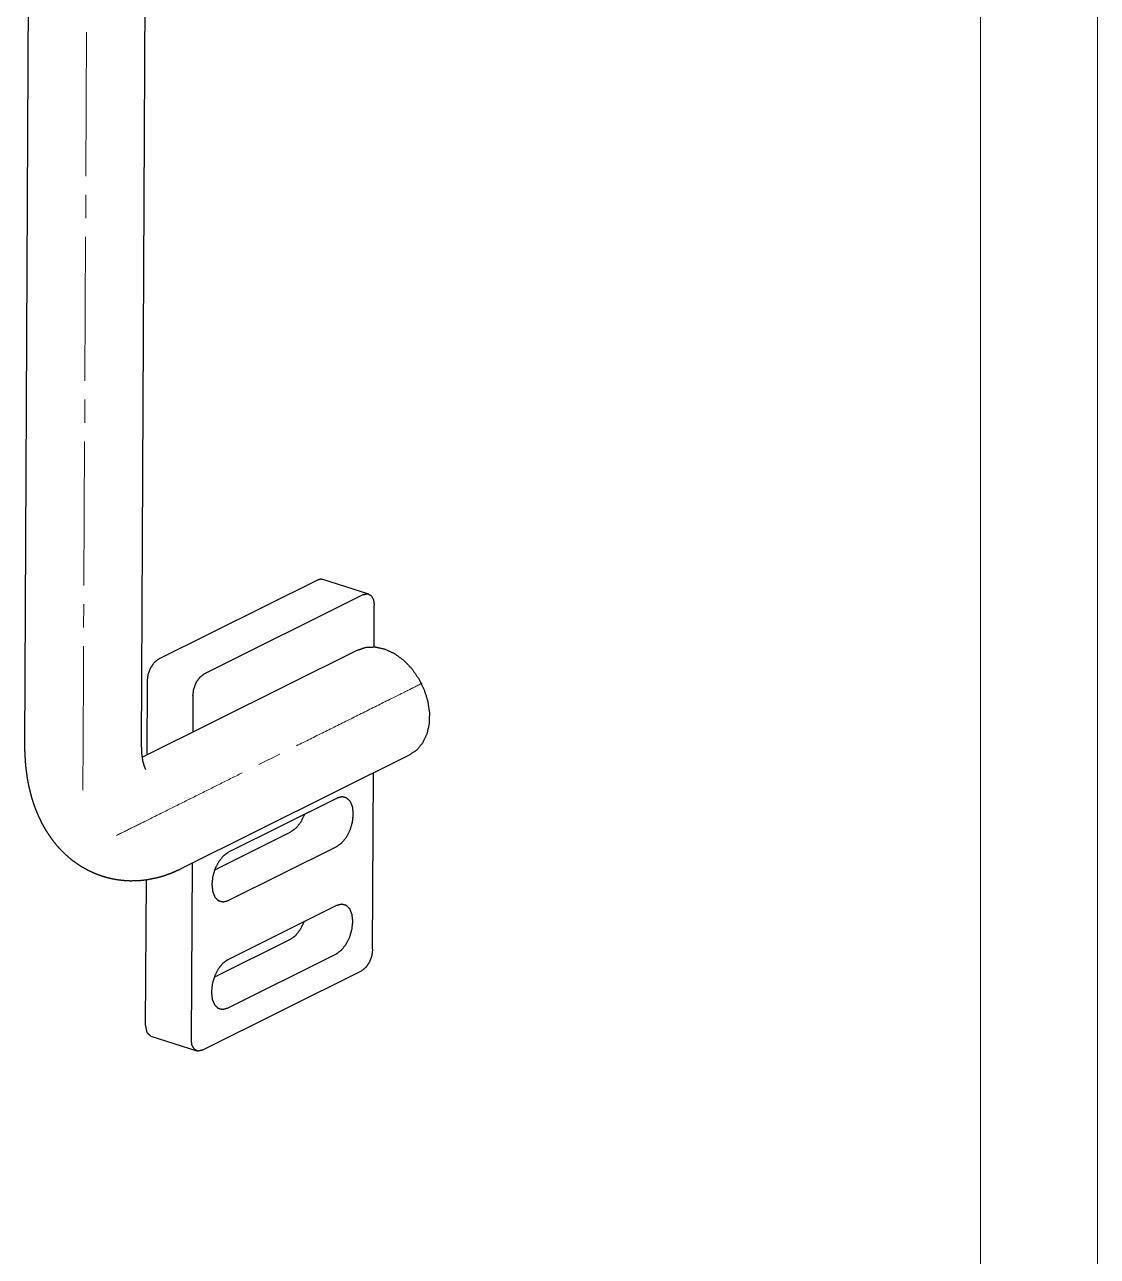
# Model space of a CAD drawing. Header units: millimetres. Extents: x 0 to 594, y 0 to 420.
# Drawn here: x 502.3 to 594, y 105.2 to 210.4 of the extents above; entities that cross this region are included whole.
import ezdxf

# ---------------------------------------------------------------- set-up
doc = ezdxf.new("R2010")
doc.units = ezdxf.units.MM
doc.layers.add('101', color=7, linetype='Continuous', true_color=0xffffff)

msp = doc.modelspace()

# ---------------------------------------------------------------- linework, layer by layer
at = {"layer": '101', "color": 133, "linetype": 'Continuous', "lineweight": 18}
for p, q in [((594, 0), (594, 420)), ((584, 10), (584, 410))]:
    msp.add_line(p, q, dxfattribs=at)
at = {"layer": '101', "color": 203, "linetype": 'Continuous', "lineweight": 25}
for p, q in [((503.03, 293.36), (502.31, 148.94)), ((512.31, 148.89), (513.03, 293.31)), ((527.35, 162.99), (513.71, 156.2)), ((531.72, 161.8), (527.8, 163.04)), ((531.28, 161.75), (517.64, 154.96)), ((532.18, 157.29), (532.2, 160.83)), ((530.77, 157.01), (512.38, 147.86)), ((512.78, 154.36), (512.75, 148.04)), ((516.7, 153.12), (516.69, 150)), ((515.7, 138.34), (535.22, 148.06)), ((532.05, 131.45), (532.13, 146.52)), ((529.03, 144.37), (519.73, 139.74)), ((518.56, 138.24), (525.08, 141.49)), ((519.71, 135.61), (529.01, 140.24)), ((516.63, 138.81), (516.56, 123.74)), ((512.69, 137.41), (512.63, 124.99)), ((528.98, 135.19), (519.68, 130.56)), ((518.51, 129.06), (525.04, 132.31)), ((519.66, 126.43), (528.96, 131.06)), ((517.48, 122.83), (531.12, 129.61)), ((513.11, 124.02), (517.03, 122.77))]:
    msp.add_line(p, q, dxfattribs=at)
at = {"layer": '101', "color": 151, "linetype": 'Continuous', "lineweight": 18}
for p, q in [((507.61, 209.79), (507.55, 197.49)), ((507.55, 195.9), (507.54, 193.9)), ((507.53, 192.31), (507.47, 180.01)), ((507.46, 178.42), (507.45, 176.42)), ((507.44, 174.83), (507.38, 162.53)), ((507.37, 160.94), (507.36, 158.93)), ((522.33, 147.23), (524.13, 148.12))]:
    msp.add_line(p, q, dxfattribs=at)
at = {"layer": '101', "color": 203, "linetype": 'Continuous', "lineweight": 25}
for points, knots in [([(527.8, 163.04), (527.58, 163.06), (527.35, 162.99)], [0, 0, 0.472776, 1, 1]), ([(531.28, 161.75), (531.63, 161.82), (531.93, 161.67), (532.13, 161.32), (532.2, 160.83)], [0, 0, 0.227535, 0.437672, 0.68848, 1, 1]), ([(530.77, 157.01), (531.49, 157.25), (532.27, 157.28), (533.09, 157.1), (533.91, 156.72), (534.68, 156.17), (535.38, 155.45), (535.97, 154.6), (536.44, 153.67), (536.76, 152.68), (536.91, 151.69), (536.89, 150.73), (536.7, 149.86), (536.34, 149.1), (535.85, 148.49), (535.22, 148.06)], [0, 0, 0.055794, 0.113699, 0.175278, 0.241258, 0.311546, 0.385382, 0.46153, 0.53848, 0.614628, 0.688462, 0.758749, 0.824726, 0.886303, 0.944207, 1, 1]), ([(513.71, 156.2), (513.36, 155.92), (513.06, 155.47), (512.85, 154.93), (512.78, 154.36)], [0, 0, 0.211694, 0.463932, 0.735883, 1, 1]), ([(516.7, 153.12), (516.77, 153.68), (516.98, 154.23), (517.28, 154.68), (517.64, 154.96)], [0, 0, 0.26412, 0.536081, 0.788321, 1, 1]), ([(502.31, 148.94), (502.31, 148.62), (502.32, 148.3), (502.35, 147.72), (502.39, 147.15), (502.46, 146.58), (502.54, 146.02), (502.65, 145.46), (502.78, 144.91), (502.92, 144.37), (503.09, 143.84), (503.28, 143.33), (503.49, 142.83), (503.72, 142.35), (503.97, 141.88), (504.21, 141.48), (504.47, 141.1), (504.73, 140.73), (505.01, 140.38), (505.34, 140.02), (505.68, 139.67), (506.03, 139.35), (506.4, 139.05), (506.77, 138.78), (507.16, 138.53), (507.56, 138.3), (507.96, 138.1), (508.37, 137.92), (508.79, 137.76), (509.21, 137.63), (509.64, 137.52), (510.07, 137.43), (510.5, 137.37), (510.94, 137.33), (511.37, 137.31), (511.81, 137.32), (512.25, 137.34), (512.69, 137.39), (513.12, 137.47), (513.56, 137.56), (514, 137.67), (514.43, 137.81), (514.86, 137.97), (515.28, 138.15), (515.7, 138.34)], [0, 0, 0.015326, 0.030578, 0.058194, 0.085582, 0.112972, 0.140128, 0.167226, 0.194107, 0.220792, 0.247292, 0.273428, 0.299423, 0.324882, 0.350247, 0.372391, 0.394492, 0.416011, 0.437512, 0.46079, 0.48407, 0.506748, 0.529436, 0.551562, 0.573701, 0.595384, 0.617078, 0.638422, 0.659772, 0.680882, 0.701987, 0.722952, 0.74391, 0.764812, 0.7857, 0.806653, 0.827593, 0.848719, 0.869837, 0.891271, 0.91271, 0.934598, 0.956502, 0.978215, 1, 1]), ([(512.68, 146.8), (512.68, 146.81), (512.67, 146.82), (512.65, 146.86), (512.62, 146.92), (512.59, 147), (512.55, 147.1), (512.51, 147.22), (512.47, 147.37), (512.43, 147.53), (512.4, 147.71), (512.37, 147.92), (512.34, 148.14), (512.33, 148.38), (512.32, 148.63), (512.31, 148.89)], [0, 0, 0.000648, 0.009847, 0.030233, 0.060527, 0.10133, 0.151734, 0.211891, 0.281747, 0.360501, 0.448761, 0.545015, 0.650793, 0.763386, 0.878686, 1, 1]), ([(529.01, 140.24), (529.44, 140.56), (529.83, 141.04), (530.14, 141.65), (530.34, 142.33), (530.41, 143), (530.35, 143.6), (530.15, 144.08), (529.84, 144.38), (529.46, 144.48), (529.03, 144.37)], [0, 0, 0.095077, 0.206047, 0.32788, 0.453021, 0.57324, 0.681325, 0.773016, 0.849684, 0.920828, 1, 1]), ([(525.08, 141.49), (525.53, 141.82), (525.94, 142.34), (526.25, 142.99)], [0, 0, 0.289269, 0.628411, 1, 1]), ([(519.73, 139.74), (519.3, 139.43), (518.91, 138.94), (518.59, 138.33), (518.39, 137.66), (518.32, 136.98), (518.39, 136.38), (518.58, 135.9), (518.89, 135.6), (519.28, 135.5), (519.71, 135.61)], [0, 0, 0.095071, 0.206043, 0.327875, 0.453019, 0.57324, 0.681324, 0.773014, 0.849684, 0.920828, 1, 1]), ([(528.96, 131.06), (529.39, 131.38), (529.78, 131.86), (530.09, 132.47), (530.29, 133.15), (530.37, 133.82), (530.3, 134.42), (530.11, 134.9), (529.8, 135.2), (529.41, 135.3), (528.98, 135.19)], [0, 0, 0.095077, 0.206048, 0.327879, 0.45302, 0.573241, 0.681326, 0.773016, 0.849684, 0.920828, 1, 1]), ([(525.04, 132.31), (525.49, 132.64), (525.89, 133.16), (526.21, 133.81)], [0, 0, 0.28927, 0.628418, 1, 1]), ([(519.68, 130.56), (519.25, 130.25), (518.86, 129.76), (518.55, 129.15), (518.35, 128.48), (518.28, 127.8), (518.34, 127.2), (518.54, 126.72), (518.84, 126.42), (519.23, 126.32), (519.66, 126.43)], [0, 0, 0.095077, 0.206043, 0.32788, 0.453021, 0.57324, 0.681327, 0.773015, 0.849684, 0.920828, 1, 1]), ([(532.05, 131.45), (531.98, 130.89), (531.78, 130.35), (531.47, 129.9), (531.12, 129.61)], [0, 0, 0.26412, 0.536081, 0.788321, 1, 1]), ([(512.63, 124.99), (512.76, 124.35), (513.11, 124.02)], [0, 0, 0.574178, 1, 1]), ([(517.48, 122.83), (517.12, 122.75), (516.82, 122.9), (516.62, 123.25), (516.56, 123.74)], [0, 0, 0.227535, 0.437668, 0.68848, 1, 1])]:
    msp.add_open_spline(points, degree=1, knots=knots, dxfattribs=at)
at = {"layer": '101', "color": 151, "linetype": 'Continuous', "lineweight": 18}
for points, knots in [([(507.36, 157.35), (507.3, 146.64), (507.29, 145.05)], [0, 0, 0.870934, 1, 1]), ([(525.55, 148.83), (534.88, 153.47), (536.3, 154.18)], [0, 0, 0.867821, 1, 1]), ([(510.16, 141.17), (513, 142.58), (520.91, 146.52)], [0, 0, 0.264359, 1, 1])]:
    msp.add_open_spline(points, degree=1, knots=knots, dxfattribs=at)

doc.saveas('drawing.dxf')
